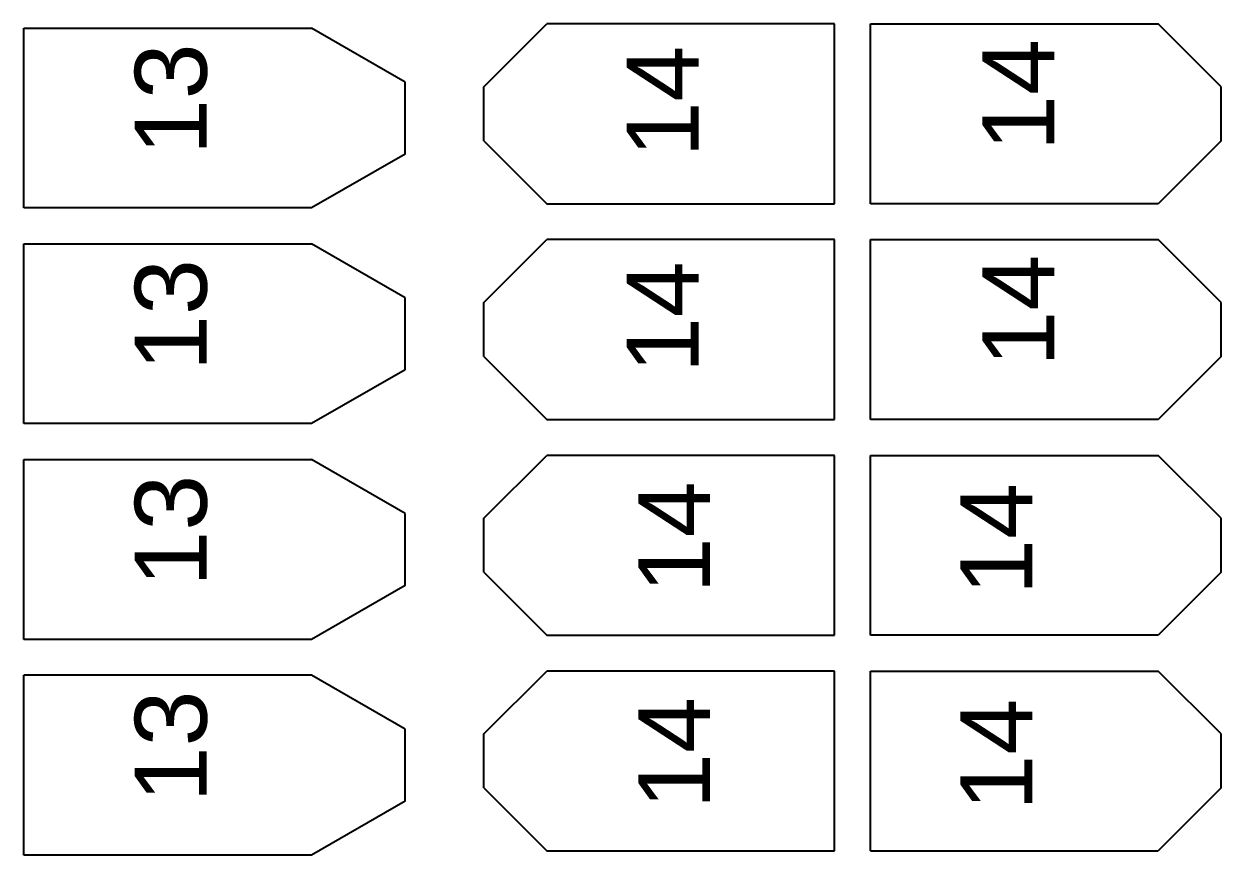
# Model space of a CAD drawing. Header units: millimetres. Extents: x -4275 to 17266, y -15886 to 5463.
# Drawn here: x 1412 to 2078, y -5466 to -5004 of the extents above; entities that cross this region are included whole.
import ezdxf

# ---------------------------------------------------------------- set-up
doc = ezdxf.new("R2010")
doc.units = ezdxf.units.MM
doc.layers.add('标号', color=4, linetype='Continuous')
doc.styles.get("Standard").update_dxf_attribs({"font": 'arial.ttf'})

msp = doc.modelspace()

# ---------------------------------------------------------------- linework, layer by layer
for p, q in [((1412.155, -5106.009), (1412.155, -5006.009)), ((1412.155, -5006.009), (1572.155, -5006.009)), ((1624.155, -5036.009), (1572.155, -5006.009)), ((1667.905, -5038.651), (1702.905, -5003.651)), ((1862.905, -5003.651), (1702.905, -5003.651)), ((1862.905, -5103.651), (1862.905, -5003.651)), ((1882.905, -5103.651), (1882.905, -5003.651)), ((1882.905, -5003.651), (2042.905, -5003.651)), ((2077.905, -5038.651), (2042.905, -5003.651)), ((1624.155, -5076.009), (1624.155, -5036.009)), ((1667.905, -5068.651), (1667.905, -5038.651)), ((2077.905, -5068.651), (2077.905, -5038.651)), ((1667.905, -5068.651), (1702.905, -5103.651)), ((2077.905, -5068.651), (2042.905, -5103.651)), ((1624.155, -5076.009), (1572.155, -5106.009)), ((1572.155, -5106.009), (1412.155, -5106.009)), ((1702.905, -5103.651), (1862.905, -5103.651)), ((2042.905, -5103.651), (1882.905, -5103.651)), ((1412.155, -5226.009), (1412.155, -5126.009)), ((1412.155, -5126.009), (1572.155, -5126.009)), ((1624.155, -5156.009), (1572.155, -5126.009)), ((1667.905, -5158.651), (1702.905, -5123.651)), ((1862.905, -5123.651), (1702.905, -5123.651)), ((1862.905, -5223.651), (1862.905, -5123.651)), ((1882.905, -5223.651), (1882.905, -5123.651)), ((1882.905, -5123.651), (2042.905, -5123.651)), ((2077.905, -5158.651), (2042.905, -5123.651)), ((1624.155, -5196.009), (1624.155, -5156.009)), ((1667.905, -5188.651), (1667.905, -5158.651)), ((2077.905, -5188.651), (2077.905, -5158.651)), ((1667.905, -5188.651), (1702.905, -5223.651)), ((2077.905, -5188.651), (2042.905, -5223.651)), ((1624.155, -5196.009), (1572.155, -5226.009)), ((1572.155, -5226.009), (1412.155, -5226.009)), ((1702.905, -5223.651), (1862.905, -5223.651)), ((2042.905, -5223.651), (1882.905, -5223.651)), ((1412.155, -5346.009), (1412.155, -5246.009)), ((1412.155, -5246.009), (1572.155, -5246.009)), ((1624.155, -5276.009), (1572.155, -5246.009)), ((1667.905, -5278.651), (1702.905, -5243.651)), ((1862.905, -5243.651), (1702.905, -5243.651)), ((1862.905, -5343.651), (1862.905, -5243.651)), ((1882.905, -5343.651), (1882.905, -5243.651)), ((1882.905, -5243.651), (2042.905, -5243.651)), ((2077.905, -5278.651), (2042.905, -5243.651)), ((1624.155, -5316.009), (1624.155, -5276.009)), ((1667.905, -5308.651), (1667.905, -5278.651)), ((2077.905, -5308.651), (2077.905, -5278.651)), ((1667.905, -5308.651), (1702.905, -5343.651)), ((2077.905, -5308.651), (2042.905, -5343.651)), ((1624.155, -5316.009), (1572.155, -5346.009)), ((1702.905, -5343.651), (1862.905, -5343.651)), ((2042.905, -5343.651), (1882.905, -5343.651)), ((1572.155, -5346.009), (1412.155, -5346.009)), ((1667.905, -5398.651), (1702.905, -5363.651)), ((1862.905, -5363.651), (1702.905, -5363.651)), ((1862.905, -5463.651), (1862.905, -5363.651)), ((1882.905, -5463.651), (1882.905, -5363.651)), ((1882.905, -5363.651), (2042.905, -5363.651)), ((2077.905, -5398.651), (2042.905, -5363.651)), ((1572.155, -5366.009), (1412.155, -5366.009)), ((1412.155, -5466.009), (1412.155, -5366.009)), ((1624.155, -5396.009), (1572.155, -5366.009)), ((1624.155, -5436.009), (1624.155, -5396.009)), ((1667.905, -5428.651), (1667.905, -5398.651)), ((2077.905, -5428.651), (2077.905, -5398.651)), ((1667.905, -5428.651), (1702.905, -5463.651)), ((2077.905, -5428.651), (2042.905, -5463.651)), ((1624.155, -5436.009), (1572.155, -5466.009)), ((1702.905, -5463.651), (1862.905, -5463.651)), ((1882.905, -5463.651), (2042.905, -5463.651)), ((1572.155, -5466.009), (1412.155, -5466.009))]:
    msp.add_line(p, q)

# ---------------------------------------------------------------- texts
at = {"layer": '标号', "char_height": 40, "attachment_point": 7, "rotation": 90}
for s, insert in [('13 ', (1514.392, -5076.628)), ('14 ', (1787.296, -5077.87)), ('14 ', (1985.141, -5074.27)), ('13 ', (1514.392, -5196.628)), ('14 ', (1787.296, -5197.87)), ('14 ', (1985.141, -5194.27)), ('13 ', (1514.392, -5316.628)), ('14 ', (1793.763, -5320.324)), ('14 ', (1972.926, -5321.261)), ('13 ', (1514.392, -5436.628)), ('14 ', (1793.763, -5440.324)), ('14 ', (1972.926, -5441.261))]:
    msp.add_mtext_dynamic_manual_height_columns(s, width=70.10425, gutter_width=12.5, heights=[0], dxfattribs=dict(at, insert=insert))

doc.saveas('drawing.dxf')
